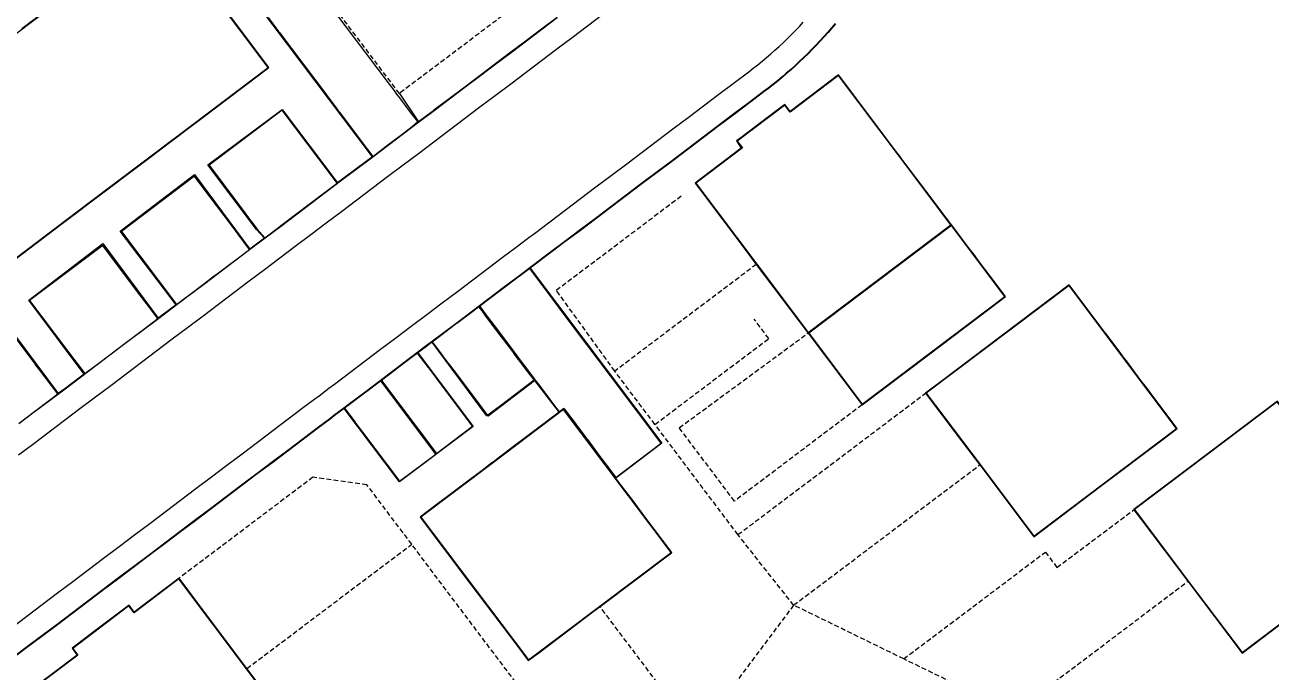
# Model space of a CAD drawing. Header units: metres. Extents: x 337936 to 338461, y 373266 to 374024.
# Drawn here: x 338283.9 to 338348.5, y 373464.3 to 373497.9 of the extents above; entities that cross this region are included whole.
import ezdxf

# ---------------------------------------------------------------- set-up
doc = ezdxf.new("R2010")
doc.units = ezdxf.units.M
doc.linetypes.add('DASHED2', pattern=[0.375, 0.25, -0.125])
for name, color, linetype in [('3D_LINES', 4, 'Continuous'), ('PLOTS EXTERNAL LEVEL', 3, 'Continuous'), ('PLOTS FFL', 1, 'Continuous')]:
    doc.layers.add(name, color=color, linetype=linetype)

msp = doc.modelspace()

# ---------------------------------------------------------------- linework, layer by layer
at = {"layer": '3D_LINES', "linetype": 'DASHED2'}
for points in [[(338311.92, 373500.841, 33.6), (338303.29, 373494.338, 33.43), (338303.29, 373494.338, 33.43)], [(338303.29, 373494.338, 33.43), (338298.918, 373500.14, 33.387)], [(338311.435, 373484.135, 33.44), (338317.989, 373489.074, 33.576)], [(338321.822, 373485.473, 33.6), (338314.475, 373479.935, 33.403)], [(338314.475, 373479.935, 33.403), (338311.435, 373484.135, 33.44), (338311.435, 373484.135, 33.44)], [(338322.467, 373481.625, 33.534), (338321.705, 373482.638, 33.57)], [(338317.818, 373476.995, 33.389), (338324.507, 373481.91, 33.525)], [(338316.557, 373477.172, 33.379), (338322.467, 373481.625, 33.534)], [(338316.557, 373477.172, 33.379), (338314.475, 373479.935, 33.403)], [(338320.869, 373471.451, 33.35), (338330.612, 373478.793, 33.525)], [(338327.313, 373478.185, 33.525), (338320.685, 373473.19, 33.474)], [(338320.869, 373471.451, 33.35), (338316.557, 373477.172, 33.379)], [(338320.685, 373473.19, 33.474), (338317.818, 373476.995, 33.389)], [(338323.76, 373467.793, 33.543), (338333.419, 373475.069, 33.525)], [(338298.805, 373474.43, 33.351), (338291.85, 373469.189, 33.45)], [(338301.606, 373474.036, 33.457), (338298.805, 373474.43, 33.351)], [(338303.931, 373470.952, 33.446), (338301.606, 373474.036, 33.457)], [(338337.429, 373469.746, 33.565), (338341.436, 373472.753, 33.675)], [(338295.378, 373464.507, 33.45), (338303.931, 373470.952, 33.446)], [(338309.332, 373463.784, 33.447), (338303.931, 373470.952, 33.446)], [(338323.76, 373467.793, 33.543), (338320.869, 373471.451, 33.35)], [(338329.476, 373465.005, 33.7), (338336.827, 373470.545, 33.545), (338336.827, 373470.545, 33.545)], [(338336.827, 373470.545, 33.545), (338337.429, 373469.746, 33.565)], [(338335.189, 373462.219, 33.7), (338344.229, 373469.031, 33.525)], [(338318.713, 373461.078, 33.733), (338313.713, 373467.713, 33.45), (338313.707, 373467.721, 33.6)], [(338323.76, 373467.793, 33.543), (338318.713, 373461.078, 33.733)], [(338329.476, 373465.005, 33.7), (338323.76, 373467.793, 33.543)], [(338332.668, 373463.448, 33.7), (338329.476, 373465.005, 33.7)]]:
    msp.add_polyline3d(points, dxfattribs=at)
at = {"layer": '3D_LINES', "linetype": 'Continuous'}
for points in [[(338301.89, 373491.061, 33.588), (338295.256, 373499.876, 33.525)], [(338296.478, 373498.279, 33.517), (338297.019, 373497.56, 33.513), (338297.08, 373497.48, 33.513), (338297.621, 373496.762, 33.519), (338297.682, 373496.681, 33.519), (338298.223, 373495.963, 33.524), (338298.33, 373495.821, 33.532), (338299.45, 373494.335, 33.543), (338299.483, 373494.291, 33.542), (338300.043, 373493.548, 33.547), (338300.085, 373493.492, 33.546), (338300.12, 373493.445, 33.547), (338300.162, 373493.39, 33.546), (338301.324, 373491.848, 33.574), (338301.41, 373491.734, 33.574), (338301.856, 373491.142, 33.586), (338301.908, 373491.073, 33.588), (338302.044, 373491.176, 33.588), (338302.696, 373491.668, 33.588), (338303.277, 373492.105, 33.588), (338303.5, 373492.273, 33.588), (338303.961, 373492.621, 33.587), (338304.242, 373492.878, 33.587), (338303.852, 373493.395, 33.59), (338303.311, 373494.113, 33.469), (338303.167, 373494.303, 33.47), (338303.015, 373494.506, 33.471), (338302.728, 373494.886, 33.468), (338299.398, 373499.306, 33.435)], [(338303.29, 373494.338, 33.43), (338304.286, 373492.866, 33.586)], [(338296.283, 373486.835, 33.553), (338295.865, 373487.283, 33.57), (338293.354, 373490.632, 33.648), (338297.201, 373493.505, 33.648), (338300.079, 373489.696, 33.582)], [(338291.7, 373483.382, 33.485), (338288.79, 373487.204, 33.653), (338292.65, 373490.136, 33.653), (338295.521, 373486.261, 33.544)], [(338286.922, 373479.781, 33.379), (338284.057, 373483.609, 33.642), (338287.889, 373486.553, 33.642), (338290.773, 373482.683, 33.467)], [(338310.083, 373485.276, 33.586), (338316.922, 373476.198, 33.369), (338314.522, 373474.389, 33.45)], [(338277.91, 373472.99, 33.169), (338275.014, 373476.813, 33.593), (338282.698, 373482.636, 33.593), (338285.583, 373478.772, 33.348)], [(338283.547, 373477.238, 33.301), (338284.352, 373477.844, 33.32), (338285.13, 373478.431, 33.338), (338285.556, 373478.752, 33.348), (338285.556, 373478.752, 33.348), (338284.627, 373479.985, 33.369), (338284.387, 373480.304, 33.397), (338284.347, 373480.357, 33.401), (338282.698, 373482.545, 33.593)], [(338304.981, 373481.432, 33.578), (338307.796, 373477.638, 33.58), (338307.899, 373477.611, 33.58), (338310.3, 373479.444, 33.561), (338311.581, 373477.797, 33.465)], [(338304.252, 373480.882, 33.573), (338307.125, 373477.06, 33.509), (338303.292, 373474.183, 33.509), (338300.423, 373477.997, 33.533)]]:
    msp.add_polyline3d(points, dxfattribs=at)
at = {"layer": '3D_LINES'}
for points in [[(338313.861, 373498.437, 33.455), (338313.063, 373497.836, 33.465), (338312.264, 373497.234, 33.475), (338311.466, 373496.632, 33.485), (338310.667, 373496.03, 33.495), (338309.868, 373495.428, 33.504), (338309.07, 373494.826, 33.512), (338308.271, 373494.225, 33.519), (338307.472, 373493.623, 33.525), (338306.674, 373493.021, 33.53), (338305.875, 373492.419, 33.534), (338305.804, 373492.365, 33.534), (338305.077, 373491.817, 33.437), (338305.074, 373491.815, 33.437), (338304.278, 373491.216, 33.438), (338303.479, 373490.614, 33.439), (338302.681, 373490.012, 33.438), (338301.882, 373489.41, 33.436), (338301.083, 373488.808, 33.434), (338300.285, 373488.207, 33.43), (338299.486, 373487.605, 33.425), (338298.687, 373487.003, 33.419), (338297.889, 373486.401, 33.412), (338297.09, 373485.799, 33.403), (338296.292, 373485.197, 33.394), (338295.493, 373484.596, 33.384), (338294.694, 373483.994, 33.372), (338293.896, 373483.392, 33.36), (338293.097, 373482.79, 33.346), (338292.298, 373482.188, 33.331), (338291.5, 373481.587, 33.315), (338290.701, 373480.985, 33.298), (338289.902, 373480.383, 33.28), (338289.104, 373479.781, 33.262), (338288.305, 373479.179, 33.243), (338287.507, 373478.577, 33.225), (338286.708, 373477.976, 33.206), (338285.909, 373477.374, 33.187), (338285.111, 373476.772, 33.169), (338284.312, 373476.17, 33.15), (338283.513, 373475.568, 33.131)], [(338311.489, 373498.262, 33.525), (338310.69, 373497.661, 33.535), (338309.892, 373497.059, 33.545), (338309.093, 373496.457, 33.554), (338308.295, 373495.855, 33.562), (338307.496, 373495.253, 33.569), (338306.697, 373494.652, 33.575), (338305.899, 373494.05, 33.58), (338305.1, 373493.448, 33.584), (338305.028, 373493.394, 33.584), (338305.028, 373493.394, 33.584), (338304.301, 373492.846, 33.586), (338304.299, 373492.844, 33.587), (338304.299, 373492.844, 33.587), (338303.503, 373492.244, 33.588), (338302.704, 373491.642, 33.589), (338301.905, 373491.041, 33.588), (338301.107, 373490.439, 33.586), (338300.308, 373489.837, 33.584), (338299.51, 373489.235, 33.58), (338298.711, 373488.633, 33.575), (338297.912, 373488.032, 33.569), (338297.114, 373487.43, 33.562), (338296.315, 373486.828, 33.553), (338295.516, 373486.226, 33.544), (338294.718, 373485.624, 33.534), (338293.919, 373485.022, 33.522), (338293.12, 373484.421, 33.51), (338292.322, 373483.819, 33.496), (338291.523, 373483.217, 33.481), (338290.725, 373482.615, 33.465), (338289.926, 373482.013, 33.448), (338289.127, 373481.412, 33.43), (338288.329, 373480.81, 33.412), (338287.53, 373480.208, 33.393), (338286.731, 373479.606, 33.375), (338285.933, 373479.004, 33.356), (338285.134, 373478.402, 33.337), (338284.335, 373477.801, 33.319), (338283.537, 373477.199, 33.3)], [(338311.474, 373498.282, 33.525), (338310.675, 373497.681, 33.535), (338309.877, 373497.079, 33.545), (338309.078, 373496.477, 33.554), (338308.28, 373495.875, 33.562), (338307.481, 373495.273, 33.569), (338306.682, 373494.671, 33.575), (338305.884, 373494.07, 33.58), (338305.085, 373493.468, 33.584), (338305.013, 373493.414, 33.584), (338304.286, 373492.866, 33.586)], [(338325.921, 373497.975, 33.422), (338325.726, 373497.744, 33.425), (338325.527, 373497.516, 33.427), (338325.325, 373497.291, 33.429), (338325.12, 373497.068, 33.432), (338324.913, 373496.848, 33.434), (338324.702, 373496.631, 33.437), (338324.489, 373496.417, 33.439), (338324.272, 373496.206, 33.441), (338324.053, 373495.997, 33.444), (338323.831, 373495.792, 33.446), (338323.606, 373495.589, 33.449), (338323.379, 373495.39, 33.451), (338323.148, 373495.194, 33.453), (338322.916, 373495.001, 33.456), (338322.68, 373494.811, 33.458), (338322.442, 373494.624, 33.46), (338322.202, 373494.44, 33.463), (338321.457, 373493.879, 33.472), (338320.659, 373493.277, 33.482), (338319.86, 373492.675, 33.492), (338319.062, 373492.073, 33.502), (338318.263, 373491.472, 33.512), (338317.464, 373490.87, 33.522), (338316.666, 373490.268, 33.532), (338315.867, 373489.666, 33.542), (338315.068, 373489.064, 33.551), (338314.27, 373488.462, 33.56), (338313.471, 373487.861, 33.567), (338312.672, 373487.259, 33.574), (338311.874, 373486.657, 33.579), (338311.075, 373486.055, 33.583), (338310.793, 373485.842, 33.584), (338310.793, 373485.842, 33.584), (338310.277, 373485.453, 33.586), (338310.063, 373485.292, 33.586), (338310.063, 373485.292, 33.586), (338309.478, 373484.852, 33.588), (338308.679, 373484.25, 33.589), (338307.881, 373483.648, 33.588), (338307.082, 373483.046, 33.587), (338306.283, 373482.444, 33.585), (338305.485, 373481.843, 33.581), (338304.686, 373481.241, 33.577), (338303.887, 373480.639, 33.571), (338303.089, 373480.037, 33.564), (338302.29, 373479.435, 33.556), (338301.492, 373478.833, 33.547), (338300.693, 373478.232, 33.537), (338300.408, 373478.017, 33.533), (338300.408, 373478.017, 33.533), (338299.894, 373477.63, 33.526), (338299.678, 373477.467, 33.523), (338299.678, 373477.467, 33.523), (338299.096, 373477.028, 33.514), (338298.297, 373476.426, 33.501), (338297.498, 373475.824, 33.486), (338296.7, 373475.223, 33.471), (338295.901, 373474.621, 33.454), (338295.102, 373474.019, 33.436), (338294.304, 373473.417, 33.418), (338293.505, 373472.815, 33.399), (338292.707, 373472.213, 33.381), (338291.908, 373471.612, 33.362), (338291.109, 373471.01, 33.343), (338290.311, 373470.408, 33.325), (338289.512, 373469.806, 33.306), (338288.713, 373469.204, 33.287), (338287.915, 373468.603, 33.269), (338287.116, 373468.001, 33.25), (338286.318, 373467.399, 33.231), (338285.519, 373466.797, 33.213), (338284.72, 373466.195, 33.194), (338283.922, 373465.594, 33.175), (338283.123, 373464.992, 33.157)], [(338283.146, 373466.622, 33.125), (338283.945, 373467.224, 33.144), (338284.744, 373467.826, 33.163), (338285.542, 373468.428, 33.181), (338286.341, 373469.029, 33.2), (338287.14, 373469.631, 33.219), (338287.938, 373470.233, 33.237), (338288.737, 373470.835, 33.256), (338289.536, 373471.437, 33.275), (338290.334, 373472.038, 33.293), (338291.133, 373472.64, 33.312), (338291.931, 373473.242, 33.331), (338292.73, 373473.844, 33.349), (338293.529, 373474.446, 33.368), (338294.327, 373475.048, 33.386), (338295.126, 373475.649, 33.404), (338295.925, 373476.251, 33.421), (338296.723, 373476.853, 33.436), (338297.522, 373477.455, 33.451), (338298.321, 373478.057, 33.464), (338298.903, 373478.496, 33.473), (338299.119, 373478.658, 33.446), (338299.633, 373479.046, 33.383), (338299.918, 373479.26, 33.387), (338300.716, 373479.862, 33.397), (338301.515, 373480.464, 33.406), (338302.314, 373481.066, 33.414), (338303.112, 373481.668, 33.421), (338303.911, 373482.269, 33.427), (338304.71, 373482.871, 33.431), (338305.508, 373483.473, 33.435), (338306.307, 373484.075, 33.437), (338307.106, 373484.677, 33.438), (338307.904, 373485.278, 33.439), (338308.703, 373485.88, 33.438), (338309.288, 373486.321, 33.436), (338309.501, 373486.482, 33.465), (338310.017, 373486.871, 33.534), (338310.3, 373487.084, 33.533), (338311.099, 373487.686, 33.529), (338311.897, 373488.287, 33.524), (338312.696, 373488.889, 33.517), (338313.495, 373489.491, 33.51), (338314.293, 373490.093, 33.501), (338315.092, 373490.695, 33.492), (338315.891, 373491.297, 33.482), (338316.689, 373491.898, 33.472), (338317.488, 373492.5, 33.462), (338318.286, 373493.102, 33.452), (338319.085, 373493.704, 33.442), (338319.884, 373494.306, 33.432), (338320.682, 373494.907, 33.422), (338321.429, 373495.47, 33.413), (338321.661, 373495.647, 33.41), (338321.892, 373495.829, 33.408), (338322.121, 373496.014, 33.405), (338322.347, 373496.203, 33.403), (338322.571, 373496.394, 33.401), (338322.791, 373496.589, 33.398), (338323.01, 373496.786, 33.396), (338323.225, 373496.987, 33.393), (338323.438, 373497.19, 33.391), (338323.647, 373497.397, 33.388), (338323.854, 373497.606, 33.386), (338324.058, 373497.819, 33.383), (338324.259, 373498.034, 33.381)], [(338325.94, 373497.959, 33.422), (338325.745, 373497.728, 33.425), (338325.546, 373497.5, 33.427), (338325.344, 373497.274, 33.429), (338325.139, 373497.051, 33.432), (338324.931, 373496.831, 33.434), (338324.72, 373496.614, 33.437), (338324.506, 373496.399, 33.439), (338324.289, 373496.188, 33.441), (338324.07, 373495.979, 33.444), (338323.848, 373495.773, 33.446), (338323.623, 373495.571, 33.449), (338323.395, 373495.371, 33.451), (338323.165, 373495.175, 33.453), (338322.932, 373494.981, 33.456), (338322.696, 373494.791, 33.458), (338322.458, 373494.604, 33.46), (338322.217, 373494.42, 33.463), (338321.473, 373493.859, 33.472), (338320.674, 373493.257, 33.482), (338319.875, 373492.655, 33.492), (338319.077, 373492.053, 33.502), (338318.278, 373491.452, 33.512), (338317.479, 373490.85, 33.522), (338316.681, 373490.248, 33.532), (338315.882, 373489.646, 33.542), (338315.083, 373489.044, 33.551), (338314.285, 373488.443, 33.56), (338313.486, 373487.841, 33.567), (338312.688, 373487.239, 33.574), (338311.889, 373486.637, 33.579), (338311.09, 373486.035, 33.583), (338310.808, 373485.822, 33.584), (338310.292, 373485.433, 33.586), (338310.083, 373485.276, 33.586)], [(338301.89, 373491.061, 33.588), (338301.092, 373490.459, 33.586), (338300.293, 373489.857, 33.584), (338300.079, 373489.696, 33.582)], [(338296.283, 373486.835, 33.553), (338295.521, 373486.261, 33.544)], [(338291.7, 373483.382, 33.485), (338291.508, 373483.237, 33.481), (338290.773, 373482.683, 33.467)], [(338304.981, 373481.432, 33.578), (338304.701, 373481.221, 33.577), (338304.252, 373480.882, 33.573)], [(338286.922, 373479.781, 33.379), (338286.716, 373479.626, 33.375), (338285.918, 373479.024, 33.356), (338285.583, 373478.772, 33.348)], [(338300.423, 373477.997, 33.533), (338299.909, 373477.61, 33.526), (338299.693, 373477.447, 33.523), (338299.111, 373477.008, 33.514), (338298.312, 373476.406, 33.501), (338297.513, 373475.804, 33.486), (338296.715, 373475.203, 33.471), (338295.916, 373474.601, 33.454), (338295.118, 373473.999, 33.436), (338294.319, 373473.397, 33.418), (338293.52, 373472.795, 33.399), (338292.722, 373472.194, 33.381), (338291.923, 373471.592, 33.362), (338291.124, 373470.99, 33.343), (338290.326, 373470.388, 33.325), (338289.527, 373469.786, 33.306), (338288.728, 373469.184, 33.287), (338287.93, 373468.583, 33.269), (338287.131, 373467.981, 33.25), (338286.333, 373467.379, 33.231), (338285.534, 373466.777, 33.213), (338284.735, 373466.175, 33.194), (338283.937, 373465.574, 33.175), (338283.138, 373464.972, 33.157)]]:
    msp.add_polyline3d(points, dxfattribs=at)
at = {"layer": '3D_LINES', "linetype": 'Continuous'}
for points in [[(338297.201, 373493.476, 33.648), (338293.408, 373490.618, 33.648), (338295.32, 373488.08, 33.596), (338295.688, 373487.591, 33.58), (338295.903, 373487.305, 33.57), (338296.299, 373486.847, 33.554), (338297.078, 373487.434, 33.562), (338297.125, 373487.47, 33.562), (338297.904, 373488.057, 33.569), (338298.683, 373488.643, 33.575), (338299.461, 373489.23, 33.58), (338299.509, 373489.266, 33.58), (338300.061, 373489.682, 33.583), (338299.12, 373490.93, 33.596), (338297.201, 373493.476, 33.648)], [(338292.65, 373490.045, 33.653), (338288.856, 373487.186, 33.653), (338290.768, 373484.649, 33.563), (338291.142, 373484.153, 33.533), (338291.715, 373483.393, 33.486), (338292.292, 373483.827, 33.497), (338292.339, 373483.863, 33.497), (338293.118, 373484.45, 33.51), (338293.612, 373484.822, 33.519), (338293.897, 373485.037, 33.523), (338294.675, 373485.624, 33.534), (338294.723, 373485.66, 33.534), (338295.508, 373486.251, 33.544), (338294.916, 373487.038, 33.556), (338294.568, 373487.5, 33.563), (338293.105, 373489.441, 33.631), (338292.65, 373490.045, 33.653)], [(338290.747, 373482.664, 33.467), (338290.364, 373483.172, 33.479), (338290.155, 373483.45, 33.486), (338289.807, 373483.912, 33.497), (338287.889, 373486.457, 33.642), (338284.095, 373483.599, 33.642), (338286.007, 373481.062, 33.497), (338286.382, 373480.564, 33.452), (338286.954, 373479.805, 33.382), (338287.501, 373480.217, 33.395), (338287.548, 373480.253, 33.395), (338289.106, 373481.427, 33.431), (338289.884, 373482.013, 33.449), (338289.932, 373482.049, 33.449), (338290.747, 373482.664, 33.467)], [(338310.058, 373485.257, 33.586), (338309.508, 373484.843, 33.587), (338309.459, 373484.806, 33.588), (338308.68, 373484.219, 33.589), (338307.902, 373483.632, 33.588), (338307.462, 373483.301, 33.588), (338307.662, 373483.037, 33.588), (338307.874, 373482.755, 33.588), (338308.215, 373482.303, 33.588), (338308.642, 373481.735, 33.587), (338308.748, 373481.595, 33.587), (338309.212, 373480.979, 33.587), (338309.345, 373480.803, 33.587), (338309.829, 373480.16, 33.572), (338309.946, 373480.005, 33.572), (338310.418, 373479.378, 33.557), (338310.552, 373479.201, 33.558), (338310.962, 373478.657, 33.534), (338311.299, 373478.21, 33.524), (338311.584, 373477.831, 33.467), (338311.824, 373478.012, 33.455), (338311.849, 373477.979, 33.454), (338312.414, 373477.229, 33.454), (338312.45, 373477.18, 33.453), (338313.016, 373476.43, 33.453), (338313.052, 373476.382, 33.451), (338313.617, 373475.632, 33.451), (338313.654, 373475.583, 33.45), (338314.219, 373474.833, 33.45), (338314.27, 373474.765, 33.449), (338314.529, 373474.422, 33.449), (338314.959, 373474.747, 33.429), (338316.885, 373476.198, 33.369), (338314.255, 373479.687, 33.453), (338311.854, 373482.873, 33.529), (338311.252, 373483.672, 33.548), (338310.63, 373484.498, 33.568), (338310.058, 373485.257, 33.586)], [(338307.422, 373483.271, 33.588), (338307.11, 373483.036, 33.587), (338306.282, 373482.412, 33.585), (338306.263, 373482.398, 33.584), (338305.487, 373481.813, 33.581), (338304.995, 373481.442, 33.578), (338305.028, 373481.399, 33.578), (338305.509, 373480.761, 33.578), (338305.569, 373480.681, 33.578), (338306.111, 373479.962, 33.578), (338307.324, 373478.352, 33.579), (338307.814, 373477.703, 33.58), (338307.886, 373477.673, 33.58), (338308.602, 373478.212, 33.573), (338310.281, 373479.478, 33.561), (338309.912, 373479.967, 33.573), (338309.774, 373480.15, 33.572), (338309.31, 373480.766, 33.587), (338309.173, 373480.949, 33.587), (338308.713, 373481.558, 33.587), (338308.601, 373481.707, 33.587), (338308.149, 373482.307, 33.588), (338307.787, 373482.787, 33.588), (338307.598, 373483.038, 33.588), (338307.422, 373483.271, 33.588)], [(338304.237, 373480.871, 33.573), (338303.911, 373480.626, 33.57), (338303.132, 373480.039, 33.564), (338303.085, 373480.003, 33.564), (338302.36, 373479.456, 33.557), (338305.219, 373475.663, 33.509), (338307.095, 373477.077, 33.509), (338305.184, 373479.614, 33.541), (338304.819, 373480.098, 33.553), (338304.795, 373480.13, 33.554), (338304.237, 373480.871, 33.573)], [(338302.306, 373479.416, 33.556), (338301.527, 373478.829, 33.547), (338301.48, 373478.793, 33.547), (338300.701, 373478.206, 33.537), (338300.443, 373478.012, 33.534), (338300.993, 373477.282, 33.538), (338301.036, 373477.226, 33.538), (338301.384, 373476.764, 33.541), (338303.302, 373474.219, 33.509), (338305.179, 373475.633, 33.509), (338303.515, 373477.841, 33.536), (338302.892, 373478.667, 33.547), (338302.32, 373479.426, 33.556)]]:
    msp.add_polyline3d(points, close=True, dxfattribs=at)
at = {"layer": 'PLOTS EXTERNAL LEVEL', "linetype": 'Continuous'}
for points in [[(338282.367, 373485.02, 33.475), (338285.791, 373487.6, 33.675), (338286.75, 373488.322, 33.675), (338287.139, 373488.616, 33.525), (338290.402, 373491.074, 33.675), (338291.36, 373491.796, 33.675), (338291.749, 373492.09, 33.525), (338292.138, 373492.383, 33.675), (338293.097, 373493.105, 33.675), (338296.521, 373495.685, 33.525), (338294.114, 373498.88, 33.525), (338291.105, 373502.873, 33.525), (338290.907, 373503.135, 33.525), (338290.907, 373503.135, 33.525), (338287.713, 373500.727, 33.525), (338286.914, 373500.126, 33.525), (338286.144, 373499.545, 33.675), (338286.136, 373499.539, 33.525), (338283.695, 373497.7, 33.675)], [(338298.974, 373459.735, 33.4), (338295.378, 373464.507, 33.45), (338292.667, 373468.104, 33.45), (338291.85, 373469.189, 33.45), (338289.521, 373467.434, 33.529), (338289.256, 373467.785, 33.541), (338287.538, 373466.491, 33.6), (338286.58, 373465.768, 33.6), (338286.299, 373465.557, 33.587), (338286.564, 373465.206, 33.57), (338284.041, 373463.304, 33.45)]]:
    msp.add_polyline3d(points, dxfattribs=at)
for points in [[(338331.956, 373487.523, 33.6), (338331.678, 373487.892, 33.625), (338331.054, 373488.72, 33.677), (338330.196, 373489.858, 33.75), (338329.433, 373490.871, 33.75), (338329.38, 373490.941, 33.616), (338329.271, 373491.086, 33.6), (338329.073, 373491.349, 33.607), (338326.092, 373495.305, 33.6), (338323.577, 373493.41, 33.691), (338323.306, 373493.769, 33.704), (338322.037, 373492.813, 33.75), (338321.079, 373492.091, 33.75), (338320.798, 373491.879, 33.736), (338321.039, 373491.497, 33.717), (338318.643, 373489.692, 33.6), (338318.813, 373489.466, 33.6), (338321.244, 373486.24, 33.606), (338321.822, 373485.473, 33.6), (338324.505, 373481.912, 33.6), (338324.507, 373481.91, 33.525), (338325.306, 373482.512, 33.525), (338325.567, 373482.709, 33.6), (338326.104, 373483.114, 33.525), (338326.365, 373483.311, 33.6), (338326.903, 373483.716, 33.525), (338327.164, 373483.913, 33.6), (338327.702, 373484.318, 33.525), (338327.963, 373484.514, 33.6), (338328.5, 373484.919, 33.525), (338328.761, 373485.116, 33.6), (338329.299, 373485.521, 33.525), (338329.56, 373485.718, 33.6), (338330.098, 373486.123, 33.525), (338330.359, 373486.32, 33.6), (338330.896, 373486.725, 33.525), (338331.157, 373486.922, 33.6), (338331.695, 373487.327, 33.525), (338331.956, 373487.523, 33.6)], [(338334.763, 373483.799, 33.525), (338333.961, 373484.862, 33.588), (338333.359, 373485.661, 33.637), (338333.16, 373485.926, 33.652), (338332.879, 373486.299, 33.675), (338332.12, 373487.306, 33.675), (338331.957, 373487.523, 33.542), (338331.956, 373487.523, 33.6), (338331.695, 373487.327, 33.525), (338331.157, 373486.922, 33.6), (338330.896, 373486.725, 33.525), (338330.359, 373486.32, 33.6), (338330.098, 373486.123, 33.525), (338329.56, 373485.718, 33.6), (338329.299, 373485.521, 33.525), (338328.761, 373485.116, 33.6), (338328.5, 373484.919, 33.525), (338327.963, 373484.514, 33.6), (338327.702, 373484.318, 33.525), (338327.164, 373483.913, 33.6), (338326.903, 373483.716, 33.525), (338326.365, 373483.311, 33.6), (338326.104, 373483.114, 33.525), (338325.567, 373482.709, 33.6), (338325.306, 373482.512, 33.525), (338324.768, 373482.107, 33.6), (338324.507, 373481.91, 33.525), (338327.313, 373478.185, 33.525), (338330.769, 373480.789, 33.525), (338333.964, 373483.197, 33.525), (338334.763, 373483.799, 33.525)], [(338340.868, 373480.682, 33.525), (338340.704, 373480.899, 33.675), (338339.959, 373481.888, 33.675), (338339.867, 373482.01, 33.668), (338339.835, 373482.052, 33.668), (338339.254, 373482.824, 33.621), (338338.925, 373483.26, 33.593), (338338.061, 373484.406, 33.525), (338334.605, 373481.802, 33.525), (338331.411, 373479.395, 33.525), (338330.612, 373478.793, 33.525), (338332.098, 373476.82, 33.675), (338333.182, 373475.383, 33.675), (338333.419, 373475.068, 33.525), (338336.225, 373471.344, 33.525), (338339.681, 373473.948, 33.525), (338342.876, 373476.355, 33.525), (338343.675, 373476.957, 33.525), (338342.873, 373478.021, 33.588), (338342.271, 373478.819, 33.637), (338342.072, 373479.084, 33.652), (338341.791, 373479.457, 33.675), (338341.032, 373480.464, 33.675), (338340.868, 373480.682, 33.526), (338340.868, 373480.682, 33.525)], [(338351.678, 373474.645, 33.542), (338351.515, 373474.861, 33.675), (338350.769, 373475.851, 33.675), (338350.677, 373475.972, 33.668), (338350.646, 373476.015, 33.668), (338350.064, 373476.787, 33.621), (338349.735, 373477.223, 33.593), (338348.871, 373478.369, 33.525), (338345.415, 373475.764, 33.525), (338341.422, 373472.755, 33.525), (338341.428, 373472.747, 33.675), (338341.822, 373472.225, 33.525), (338344.229, 373469.031, 33.525), (338347.036, 373465.306, 33.525), (338350.491, 373467.91, 33.525), (338353.686, 373470.317, 33.525), (338354.485, 373470.92, 33.525), (338353.683, 373471.983, 33.588), (338353.082, 373472.782, 33.637), (338352.882, 373473.047, 33.652), (338352.601, 373473.419, 33.675), (338351.842, 373474.427, 33.675), (338351.678, 373474.644, 33.525)], [(338317.432, 373470.527, 33.45), (338316.033, 373472.384, 33.45), (338315.42, 373473.198, 33.45), (338314.829, 373473.982, 33.45), (338314.223, 373474.786, 33.45), (338312.418, 373477.182, 33.451), (338311.819, 373477.977, 33.451), (338310.735, 373477.16, 33.514), (338309.286, 373476.068, 33.6), (338308.328, 373475.346, 33.6), (338308.224, 373475.268, 33.531), (338308.103, 373475.177, 33.456), (338308.094, 373475.17, 33.592), (338307.582, 373474.784, 33.6), (338306.783, 373474.182, 33.6), (338306.291, 373473.811, 33.6), (338305.99, 373473.584, 33.6), (338305.185, 373472.978, 33.597), (338304.386, 373472.376, 33.593), (338304.37, 373472.363, 33.45), (338306.95, 373468.939, 33.45), (338309.383, 373465.71, 33.45), (338309.983, 373464.914, 33.45), (338310.529, 373465.325, 33.45), (338313.401, 373467.49, 33.45), (338313.555, 373467.606, 33.45), (338313.7, 373467.715, 33.498), (338313.708, 373467.721, 33.591), (338317.417, 373470.516, 33.591), (338317.432, 373470.527, 33.45)]]:
    msp.add_polyline3d(points, close=True, dxfattribs=at)
at = {"layer": 'PLOTS FFL', "linetype": 'Continuous'}
for points, elevation in [([(338290.903, 373503.1), (338286.151, 373499.519), (338281.541, 373496.045), (338276.789, 373492.464), (338282.372, 373485.055), (338287.124, 373488.636), (338291.734, 373492.109), (338296.486, 373495.69)], 33.675), ([(338331.921, 373487.528), (338329.251, 373491.071), (338326.087, 373495.27), (338323.572, 373493.375), (338323.301, 373493.734), (338320.833, 373491.874), (338321.104, 373491.515), (338318.678, 373489.687), (338321.842, 373485.488), (338324.512, 373481.945)], 33.75), ([(338334.728, 373483.804), (338331.951, 373487.488), (338324.542, 373481.905), (338327.318, 373478.22)], 33.675), ([(338340.848, 373480.667), (338338.056, 373484.371), (338330.647, 373478.788), (338333.439, 373475.083), (338336.23, 373471.379), (338343.64, 373476.962)], 33.675), ([(338351.658, 373474.629), (338348.867, 373478.334), (338341.457, 373472.75), (338344.249, 373469.046), (338347.041, 373465.341), (338354.45, 373470.924)], 33.675), ([(338317.397, 373470.532), (338311.814, 373477.942), (338308.109, 373475.15), (338304.405, 373472.358), (338309.988, 373464.949), (338313.693, 373467.741)], 33.6), ([(338295.358, 373464.492), (338291.845, 373469.154), (338289.516, 373467.399), (338289.251, 373467.75), (338286.334, 373465.552), (338286.599, 373465.201), (338284.076, 373463.299), (338284.997, 373462.076), (338284.368, 373461.602), (338286.145, 373459.244), (338286.774, 373459.718), (338287.574, 373458.657), (338287.933, 373458.928), (338291.529, 373454.156), (338298.939, 373459.74)], 33.6)]:
    msp.add_lwpolyline(points, close=True, dxfattribs=dict(at, elevation=elevation))

doc.saveas('drawing.dxf')
